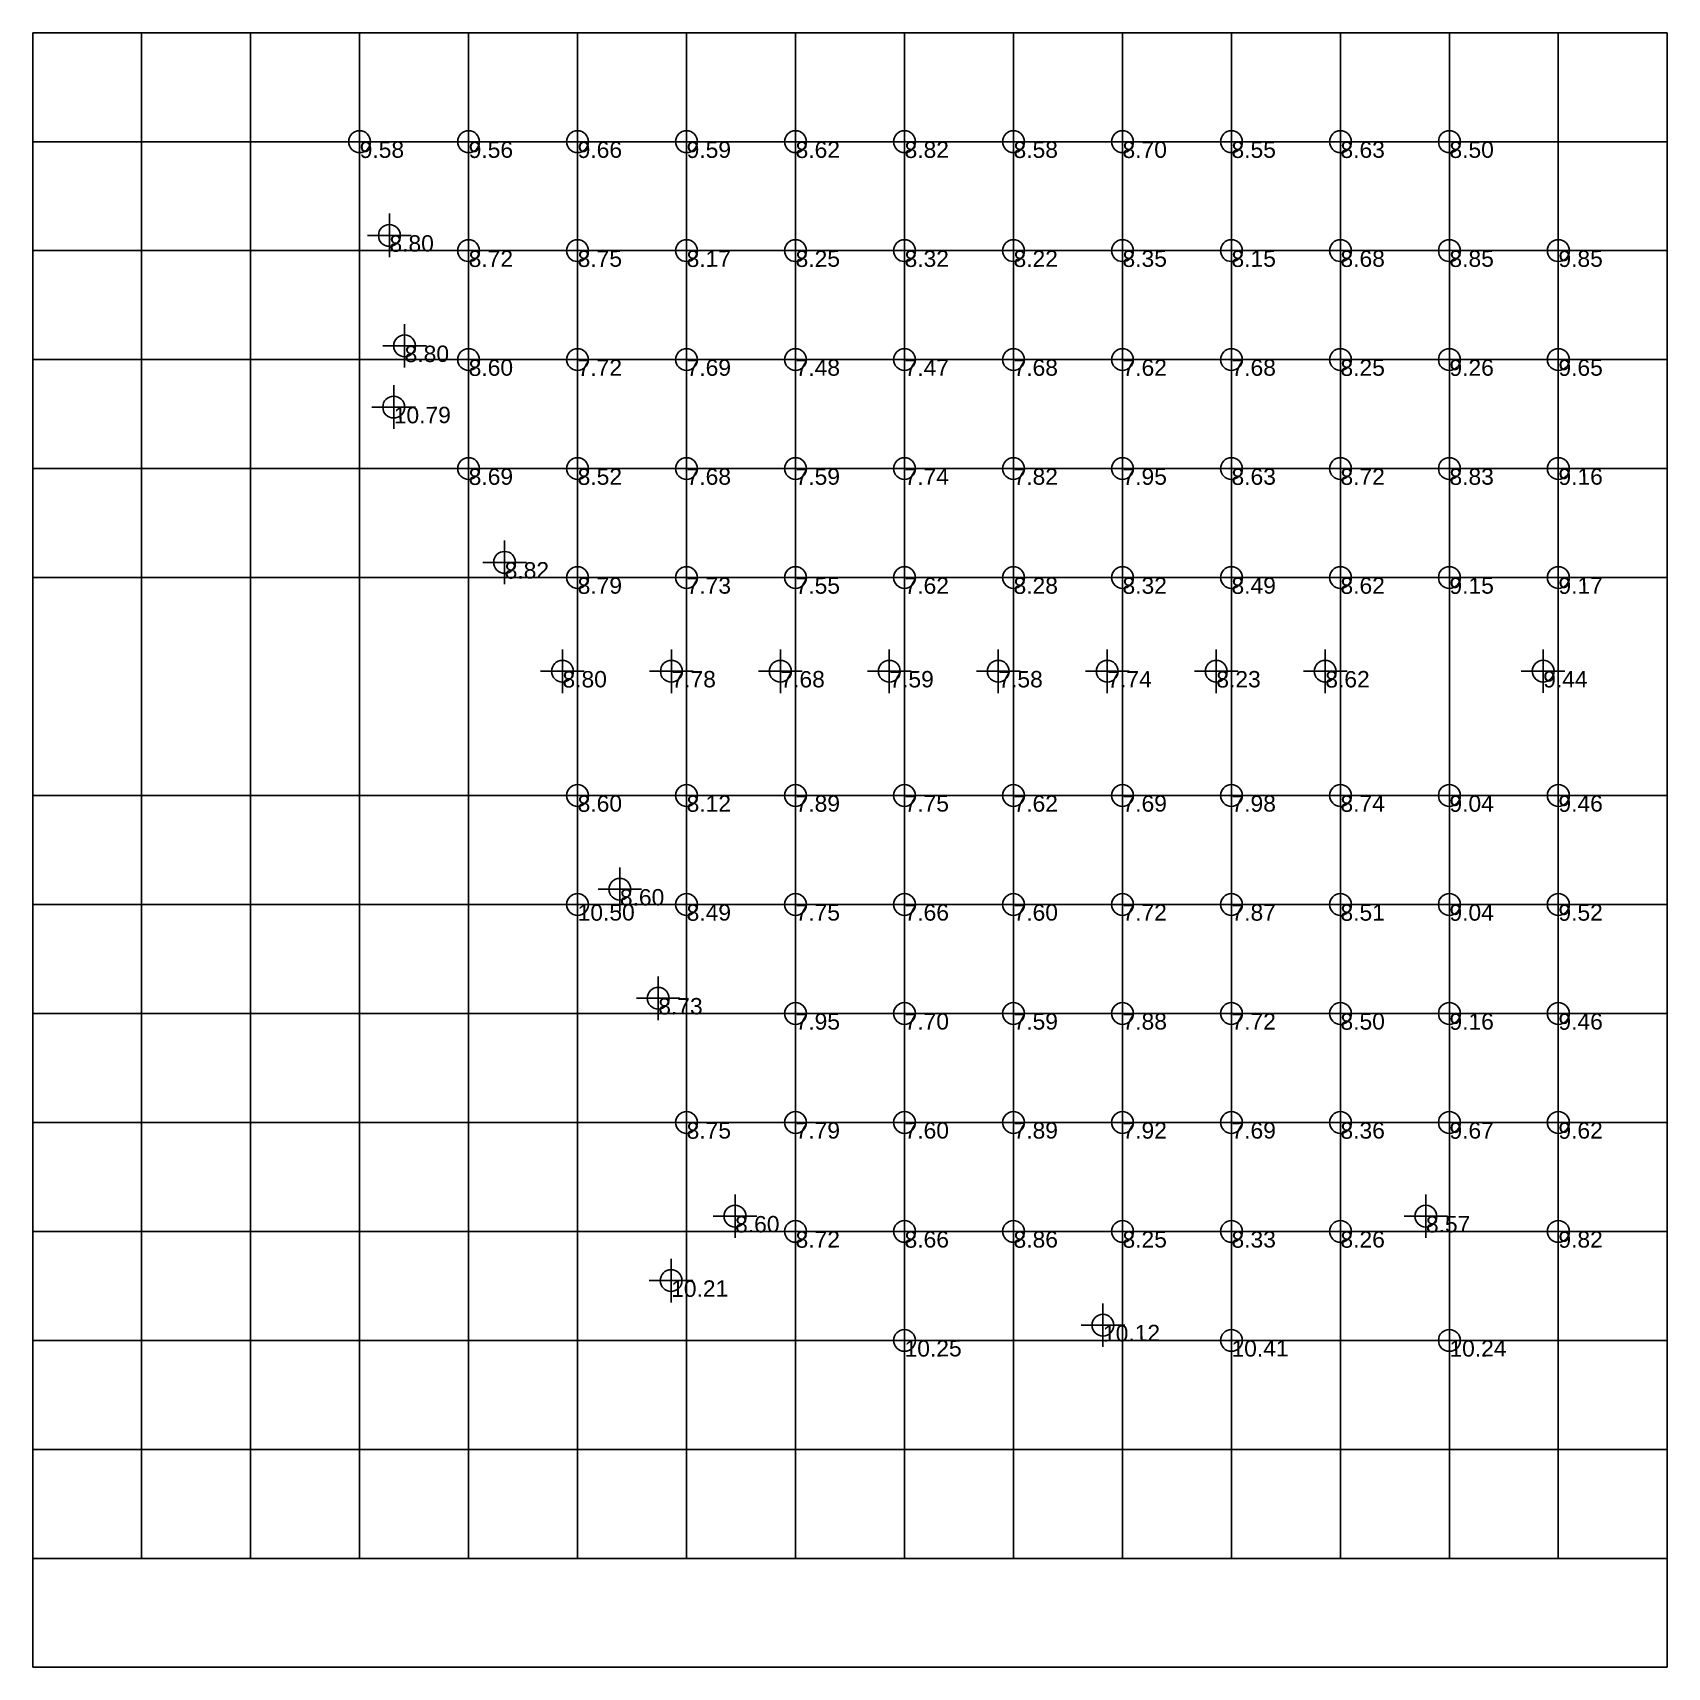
# Model space of a CAD drawing. Header units: millimetres. Extents: x 494.4 to 569.4, y 160.8 to 235.8.
import ezdxf

# ---------------------------------------------------------------- set-up
doc = ezdxf.new("R2010")
doc.units = ezdxf.units.MM
doc.header["$PDMODE"] = 34
doc.header["$PDSIZE"] = -2
for name, color, linetype in [('Dim', 210, 'Continuous'), ('Grid', 8, 'Continuous'), ('rl-point', 7, 'Continuous')]:
    doc.layers.add(name, color=color, linetype=linetype)
doc.styles.add('CH_TEXT', font='arial.ttf')

msp = doc.modelspace()

# ---------------------------------------------------------------- linework, layer by layer
at = {"layer": 'Dim'}
for p in [(509.403, 230.752, 9.58), (514.403, 230.752, 9.56), (519.403, 230.752, 9.66), (524.403, 230.752, 9.59), (529.403, 230.752, 8.62), (534.403, 230.752, 8.82), (539.403, 230.752, 8.58), (544.403, 230.752, 8.7), (549.403, 230.752, 8.55), (554.403, 230.752, 8.63), (559.403, 230.752, 8.5), (510.768, 226.45, 8.8), (514.403, 225.752, 8.72), (519.403, 225.752, 8.75), (524.403, 225.752, 8.17), (529.403, 225.752, 8.25), (534.403, 225.752, 8.32), (539.403, 225.752, 8.22), (544.403, 225.752, 8.35), (549.403, 225.752, 8.15), (554.403, 225.752, 8.68), (559.403, 225.752, 8.85), (564.403, 225.752, 9.85), (511.466, 221.384, 8.8), (514.403, 220.752, 8.6), (519.403, 220.752, 7.72), (524.403, 220.752, 7.69), (529.403, 220.752, 7.48), (534.403, 220.752, 7.47), (539.403, 220.752, 7.68), (544.403, 220.752, 7.62), (549.403, 220.752, 7.68), (554.403, 220.752, 8.25), (559.403, 220.752, 9.26), (564.403, 220.752, 9.65), (510.966, 218.574, 10.79), (514.403, 215.752, 8.69), (519.403, 215.752, 8.52), (524.403, 215.752, 7.68), (529.403, 215.752, 7.59), (534.403, 215.752, 7.74), (539.403, 215.752, 7.82), (544.403, 215.752, 7.95), (549.403, 215.752, 8.63), (554.403, 215.752, 8.72), (559.403, 215.752, 8.83), (564.403, 215.752, 9.16), (516.055, 211.45, 8.82), (519.403, 210.752, 8.79), (524.403, 210.752, 7.73), (529.403, 210.752, 7.55), (534.403, 210.752, 7.62), (539.403, 210.752, 8.28), (544.403, 210.752, 8.32), (549.403, 210.752, 8.49), (554.403, 210.752, 8.62), (559.403, 210.752, 9.15), (564.403, 210.752, 9.17), (518.707, 206.454, 8.8), (523.707, 206.454, 7.78), (528.707, 206.454, 7.68), (533.707, 206.454, 7.59), (538.707, 206.454, 7.58), (543.707, 206.454, 7.74), (548.707, 206.454, 8.23), (553.707, 206.454, 8.62), (563.705, 206.459, 9.44), (519.403, 200.752, 8.6), (524.403, 200.752, 8.12), (529.403, 200.752, 7.89), (534.403, 200.752, 7.75), (539.403, 200.752, 7.62), (544.403, 200.752, 7.69), (549.403, 200.752, 7.98), (554.403, 200.752, 8.74), (559.403, 200.752, 9.04), (564.403, 200.752, 9.46), (519.403, 195.752, 10.5), (521.341, 196.45, 8.6), (524.403, 195.752, 8.49), (529.403, 195.752, 7.75), (534.403, 195.752, 7.66), (539.403, 195.752, 7.6), (544.403, 195.752, 7.72), (549.403, 195.752, 7.87), (554.403, 195.752, 8.51), (559.403, 195.752, 9.04), (564.403, 195.752, 9.52), (523.103, 191.45, 8.73), (529.403, 190.752, 7.95), (534.403, 190.752, 7.7), (539.403, 190.752, 7.59), (544.403, 190.752, 7.88), (549.403, 190.752, 7.72), (554.403, 190.752, 8.5), (559.403, 190.752, 9.16), (564.403, 190.752, 9.46), (524.403, 185.752, 8.75), (529.403, 185.752, 7.79), (534.403, 185.752, 7.6), (539.403, 185.752, 7.89), (544.403, 185.752, 7.92), (549.403, 185.752, 7.69), (554.403, 185.752, 8.36), (559.403, 185.752, 9.67), (564.403, 185.752, 9.62), (526.627, 181.45, 8.6), (529.403, 180.752, 8.72), (534.403, 180.752, 8.66), (539.403, 180.752, 8.86), (544.403, 180.752, 8.25), (549.403, 180.752, 8.33), (554.403, 180.752, 8.26), (558.325, 181.45, 8.57), (564.403, 180.752, 9.82), (523.694, 178.495, 10.21), (543.508, 176.45, 10.12), (534.403, 175.752, 10.25), (549.403, 175.752, 10.41), (559.403, 175.752, 10.24)]:
    msp.add_point(p, dxfattribs=at)
at = {"layer": 'Grid', "color": 7}
for p, q in [((494.403, 235.752), (569.403, 235.752)), ((494.403, 160.752), (494.403, 235.752)), ((569.403, 160.752), (569.403, 235.752)), ((494.403, 160.752), (569.403, 160.752))]:
    msp.add_line(p, q, dxfattribs=at)
at = {"layer": 'Grid'}
for p, q in [((499.403, 165.752), (499.403, 235.752)), ((504.403, 165.752), (504.403, 235.752)), ((509.403, 165.752), (509.403, 235.752)), ((514.403, 165.752), (514.403, 235.752)), ((519.403, 165.752), (519.403, 235.752)), ((524.403, 165.752), (524.403, 235.752)), ((529.403, 165.752), (529.403, 235.752)), ((534.403, 165.752), (534.403, 235.752)), ((539.403, 165.752), (539.403, 235.752)), ((544.403, 165.752), (544.403, 235.752)), ((549.403, 165.752), (549.403, 235.752)), ((554.403, 165.752), (554.403, 235.752)), ((559.403, 165.752), (559.403, 235.752)), ((564.403, 165.752), (564.403, 235.752)), ((494.403, 230.752), (569.403, 230.752)), ((494.403, 225.752), (569.403, 225.752)), ((494.403, 220.752), (569.403, 220.752)), ((494.403, 215.752), (569.403, 215.752)), ((494.403, 210.752), (569.403, 210.752)), ((494.403, 200.752), (569.403, 200.752)), ((494.403, 195.752), (569.403, 195.752)), ((494.403, 190.752), (569.403, 190.752)), ((494.403, 185.752), (569.403, 185.752)), ((494.403, 180.752), (569.403, 180.752)), ((494.403, 175.752), (569.403, 175.752)), ((494.403, 170.752), (569.403, 170.752)), ((494.403, 165.752), (569.403, 165.752)), ((494.403, 165.752), (569.403, 165.752))]:
    msp.add_line(p, q, dxfattribs=at)

# ---------------------------------------------------------------- texts
at = {"layer": 'rl-point', "char_height": 0.75, "attachment_point": 1, "rotation": 0.3746, "line_spacing_factor": 0.5, "style": 'CH_TEXT'}
for s, insert, width in [('9.58', (509.403, 230.752), 4.28547), ('9.56', (514.403, 230.752), 4.28547), ('9.66', (519.403, 230.752), 4.28547), ('9.59', (524.403, 230.752), 4.28547), ('8.62', (529.403, 230.752), 4.28547), ('8.82', (534.403, 230.752), 4.28547), ('8.58', (539.403, 230.752), 4.28547), ('8.70', (544.403, 230.752), 4.28547), ('8.55', (549.403, 230.752), 4.28547), ('8.63', (554.403, 230.752), 4.28547), ('8.50', (559.403, 230.752), 4.28547), ('8.80', (510.768, 226.45), 4.28547), ('8.72', (514.403, 225.752), 4.28547), ('8.75', (519.403, 225.752), 4.28547), ('8.17', (524.403, 225.752), 4.28547), ('8.25', (529.403, 225.752), 4.28547), ('8.32', (534.403, 225.752), 4.28547), ('8.22', (539.403, 225.752), 4.28547), ('8.35', (544.403, 225.752), 4.28547), ('8.15', (549.403, 225.752), 4.28547), ('8.68', (554.403, 225.752), 4.28547), ('8.85', (559.403, 225.752), 2.25161), ('9.85', (564.403, 225.752), 4.28547), ('8.80', (511.466, 221.384), 4.28547), ('8.60', (514.403, 220.752), 4.28547), ('7.72', (519.403, 220.752), 4.28547), ('7.69', (524.403, 220.752), 4.28547), ('7.48', (529.403, 220.752), 4.28547), ('7.47', (534.403, 220.752), 4.28547), ('7.68', (539.403, 220.752), 4.28547), ('7.62', (544.403, 220.752), 4.28547), ('7.68', (549.403, 220.752), 4.28547), ('8.25', (554.403, 220.752), 4.28547), ('9.26', (559.403, 220.752), 4.28547), ('9.65', (564.403, 220.752), 4.28547), ('10.79', (510.966, 218.574), 4.28547), ('8.69', (514.403, 215.752), 4.28547), ('8.52', (519.403, 215.752), 4.28547), ('7.68', (524.403, 215.752), 4.28547), ('7.59', (529.403, 215.752), 4.28547), ('7.74', (534.403, 215.752), 4.28547), ('7.82', (539.403, 215.752), 4.28547), ('7.95', (544.403, 215.752), 4.28547), ('8.63', (549.403, 215.752), 4.28547), ('8.72', (554.403, 215.752), 4.28547), ('8.83', (559.403, 215.752), 4.28547), ('9.16', (564.403, 215.752), 4.28547), ('8.82', (516.055, 211.45), 4.28547), ('8.79', (519.403, 210.752), 4.28547), ('7.73', (524.403, 210.752), 4.28547), ('7.55', (529.403, 210.752), 4.28547), ('7.62', (534.403, 210.752), 4.28547), ('8.28', (539.403, 210.752), 4.28547), ('8.32', (544.403, 210.752), 4.28547), ('8.49', (549.403, 210.752), 4.28547), ('8.62', (554.403, 210.752), 4.28547), ('9.15', (559.403, 210.752), 4.28547), ('9.17', (564.403, 210.752), 4.28547), ('8.80', (518.707, 206.454), 4.28547), ('7.78', (523.707, 206.454), 4.28547), ('7.68', (528.707, 206.454), 4.28547), ('7.59', (533.707, 206.454), 4.28547), ('7.58', (538.707, 206.454), 4.28547), ('7.74', (543.707, 206.454), 4.28547), ('8.23', (548.707, 206.454), 4.28547), ('8.62', (553.707, 206.454), 4.28547), ('9.44', (563.705, 206.459), 4.28547), ('8.60', (519.403, 200.752), 4.28547), ('8.12', (524.403, 200.752), 4.28547), ('7.89', (529.403, 200.752), 4.28547), ('7.75', (534.403, 200.752), 4.28547), ('7.62', (539.403, 200.752), 4.28547), ('7.69', (544.403, 200.752), 4.28547), ('7.98', (549.403, 200.752), 4.28547), ('8.74', (554.403, 200.752), 4.28547), ('9.04', (559.403, 200.752), 4.28547), ('9.46', (564.403, 200.752), 4.28547), ('10.50', (519.403, 195.752), 4.28547), ('8.60', (521.341, 196.45), 4.28547), ('8.49', (524.403, 195.752), 4.28547), ('7.75', (529.403, 195.752), 4.28547), ('7.66', (534.403, 195.752), 4.28547), ('7.60', (539.403, 195.752), 4.28547), ('7.72', (544.403, 195.752), 4.28547), ('7.87', (549.403, 195.752), 4.28547), ('8.51', (554.403, 195.752), 4.28547), ('9.04', (559.403, 195.752), 4.28547), ('9.52', (564.403, 195.752), 4.28547), ('8.73', (523.103, 191.45), 4.28547), ('7.95', (529.403, 190.752), 4.28547), ('7.70', (534.403, 190.752), 4.28547), ('7.59', (539.403, 190.752), 4.28547), ('7.88', (544.403, 190.752), 4.28547), ('7.72', (549.403, 190.752), 4.28547), ('8.50', (554.403, 190.752), 4.28547), ('9.16', (559.403, 190.752), 4.28547), ('9.46', (564.403, 190.752), 4.28547), ('8.75', (524.403, 185.752), 4.28547), ('7.79', (529.403, 185.752), 4.28547), ('7.60', (534.403, 185.752), 4.28547), ('7.89', (539.403, 185.752), 4.28547), ('7.92', (544.403, 185.752), 4.28547), ('7.69', (549.403, 185.752), 4.28547), ('8.36', (554.403, 185.752), 4.28547), ('9.67', (559.403, 185.752), 4.28547), ('9.62', (564.403, 185.752), 4.28547), ('8.60', (526.627, 181.45), 4.28547), ('8.72', (529.403, 180.752), 4.28547), ('8.66', (534.403, 180.752), 4.28547), ('8.86', (539.403, 180.752), 4.28547), ('8.25', (544.403, 180.752), 4.28547), ('8.33', (549.403, 180.752), 4.28547), ('8.26', (554.403, 180.752), 4.28547), ('8.57', (558.325, 181.45), 4.28547), ('9.82', (564.403, 180.752), 4.28547), ('10.21', (523.694, 178.495), 4.28547), ('10.12', (543.508, 176.45), 4.28547), ('10.25', (534.403, 175.752), 4.28547), ('10.41', (549.403, 175.752), 4.28547), ('10.24', (559.403, 175.752), 4.28547)]:
    msp.add_mtext(s, dxfattribs=dict(at, insert=insert, width=width))

doc.saveas('drawing.dxf')
